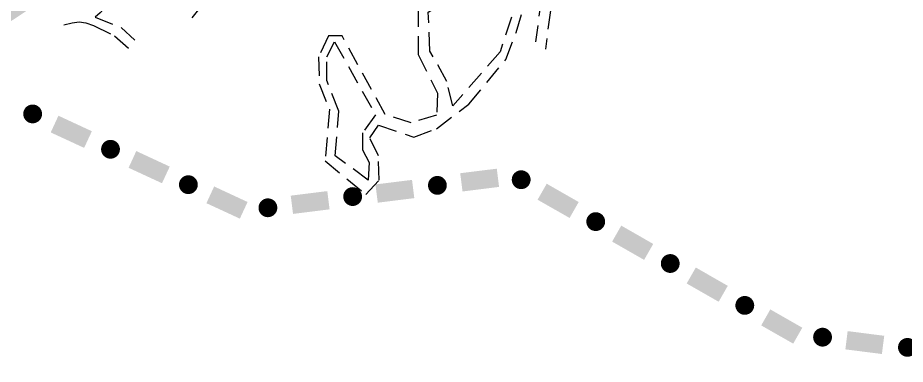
# Model space of a CAD drawing. Extents: x 549522 to 568491, y 7511769 to 7521280.
# Drawn here: x 551247 to 553012, y 7511790 to 7512479 of the extents above; entities that cross this region are included whole.
import ezdxf

# ---------------------------------------------------------------- set-up
doc = ezdxf.new("R2010")
doc.units = 0
doc.header["$LTSCALE"] = 150
doc.header["$MEASUREMENT"] = 0
doc.linetypes.add('HIDDEN', pattern=[0.375, 0.25, -0.125])
doc.layers.add('LIMITE-PROJETO', color=1, linetype='CONTINUOUS')
doc.layers.add('PROJECAO', color=7, linetype='HIDDEN')

# ---------------------------------------------------------------- blocks, each defined once
blk = doc.blocks.new('R')
at = {"layer": 'LIMITE-PROJETO', "const_width": 18.7}
blk.add_lwpolyline([(-75.2, 0.3, 1), (-93.9, 0.4, 1)], format="xyb", close=True, dxfattribs=at)
at = {"layer": 'LIMITE-PROJETO'}
blk.add_solid([(36.9, 17.7), (36.6, -18.8), (-36.4, 18.3), (-36.6, -18.3)], dxfattribs=at)

msp = doc.modelspace()

# ---------------------------------------------------------------- linework, layer by layer
at = {"layer": 'PROJECAO'}
msp.add_line((552327.5, 7512660.3), (552296, 7512416), dxfattribs=at)
for points in [[(552162.1, 7512620.4), (552236, 7512632.1), (552246.1, 7512533.1), (552205.8, 7512410.6), (552111.7, 7512303.2), (552100, 7512351.8), (552066.4, 7512412.3), (552063, 7512489.5), (552125.2, 7512528.1), (552157.1, 7512568.4), (552162.1, 7512620.4)], [(552303.2, 7512630.5), (552276.3, 7512430.7)], [(551593.6, 7512478.5), (551655.5, 7512555.2), (551623.3, 7512567.6), (551529.3, 7512560.2), (551462.5, 7512542.8), (551410.5, 7512488.4), (551400.7, 7512479.5), (551452.6, 7512458.8), (551479.8, 7512434)], [(552042.9, 7512497.9), (552042.9, 7512405.6), (552081.5, 7512328.3), (552079.8, 7512284.7), (552029.4, 7512269.6), (551977.4, 7512286.4), (551891.7, 7512442.5), (551864.8, 7512442.5), (551844.7, 7512400.5), (551846.4, 7512346.8), (551866.5, 7512296.4), (551858.1, 7512194.1), (551938.7, 7512126.9), (551965.6, 7512155.5), (551963.9, 7512204.1), (551947.1, 7512239.4), (551963.9, 7512264.6), (552034.5, 7512241.1), (552079.8, 7512257.8), (552143.7, 7512306.5), (552217.6, 7512395.5), (552237.7, 7512449.2), (552261.2, 7512528.1)], [(551338.6, 7512464.4), (551355.2, 7512468.3), (551369, 7512470.3), (551382, 7512468.3), (551397.4, 7512462.8), (551439.2, 7512442.3), (551466.8, 7512418.3)], [(551876.6, 7512430.7), (551958.5, 7512285.4), (551932, 7512249.5), (551932, 7512215.9), (551945.5, 7512190.7), (551943.8, 7512155.5), (551878.3, 7512204.1), (551885, 7512292.8), (551861.5, 7512353.5), (551861.5, 7512400.5), (551876.6, 7512430.7)]]:
    msp.add_lwpolyline(points, dxfattribs=at)

# ---------------------------------------------------------------- block references
at = {"layer": 'LIMITE-PROJETO'}
for p, rotation in [((551230.8, 7512491.6), 214.0194884292229), ((551353.3, 7512252), 335.5687779452422), ((551508.1, 7512181.7), 335.5687779452422), ((551662.9, 7512111.3), 335.5687779452422), ((552165.1, 7512156), 7.547541188081729), ((552321.4, 7512114.7), 330.6615396577807), ((551996.6, 7512133.7), 7.547541188081729), ((551828.1, 7512111.4), 7.547541188081729), ((552469.6, 7512031.4), 330.6615396577807), ((552617.8, 7511948.1), 330.6615396577807), ((552766, 7511864.8), 330.6615396577807), ((552931, 7511832.9), 353.1385754616692), ((553099.8, 7511812.6), 353.1385754616692)]:
    msp.add_blockref('R', p, dxfattribs=dict(at, rotation=rotation))

doc.saveas('drawing.dxf')
